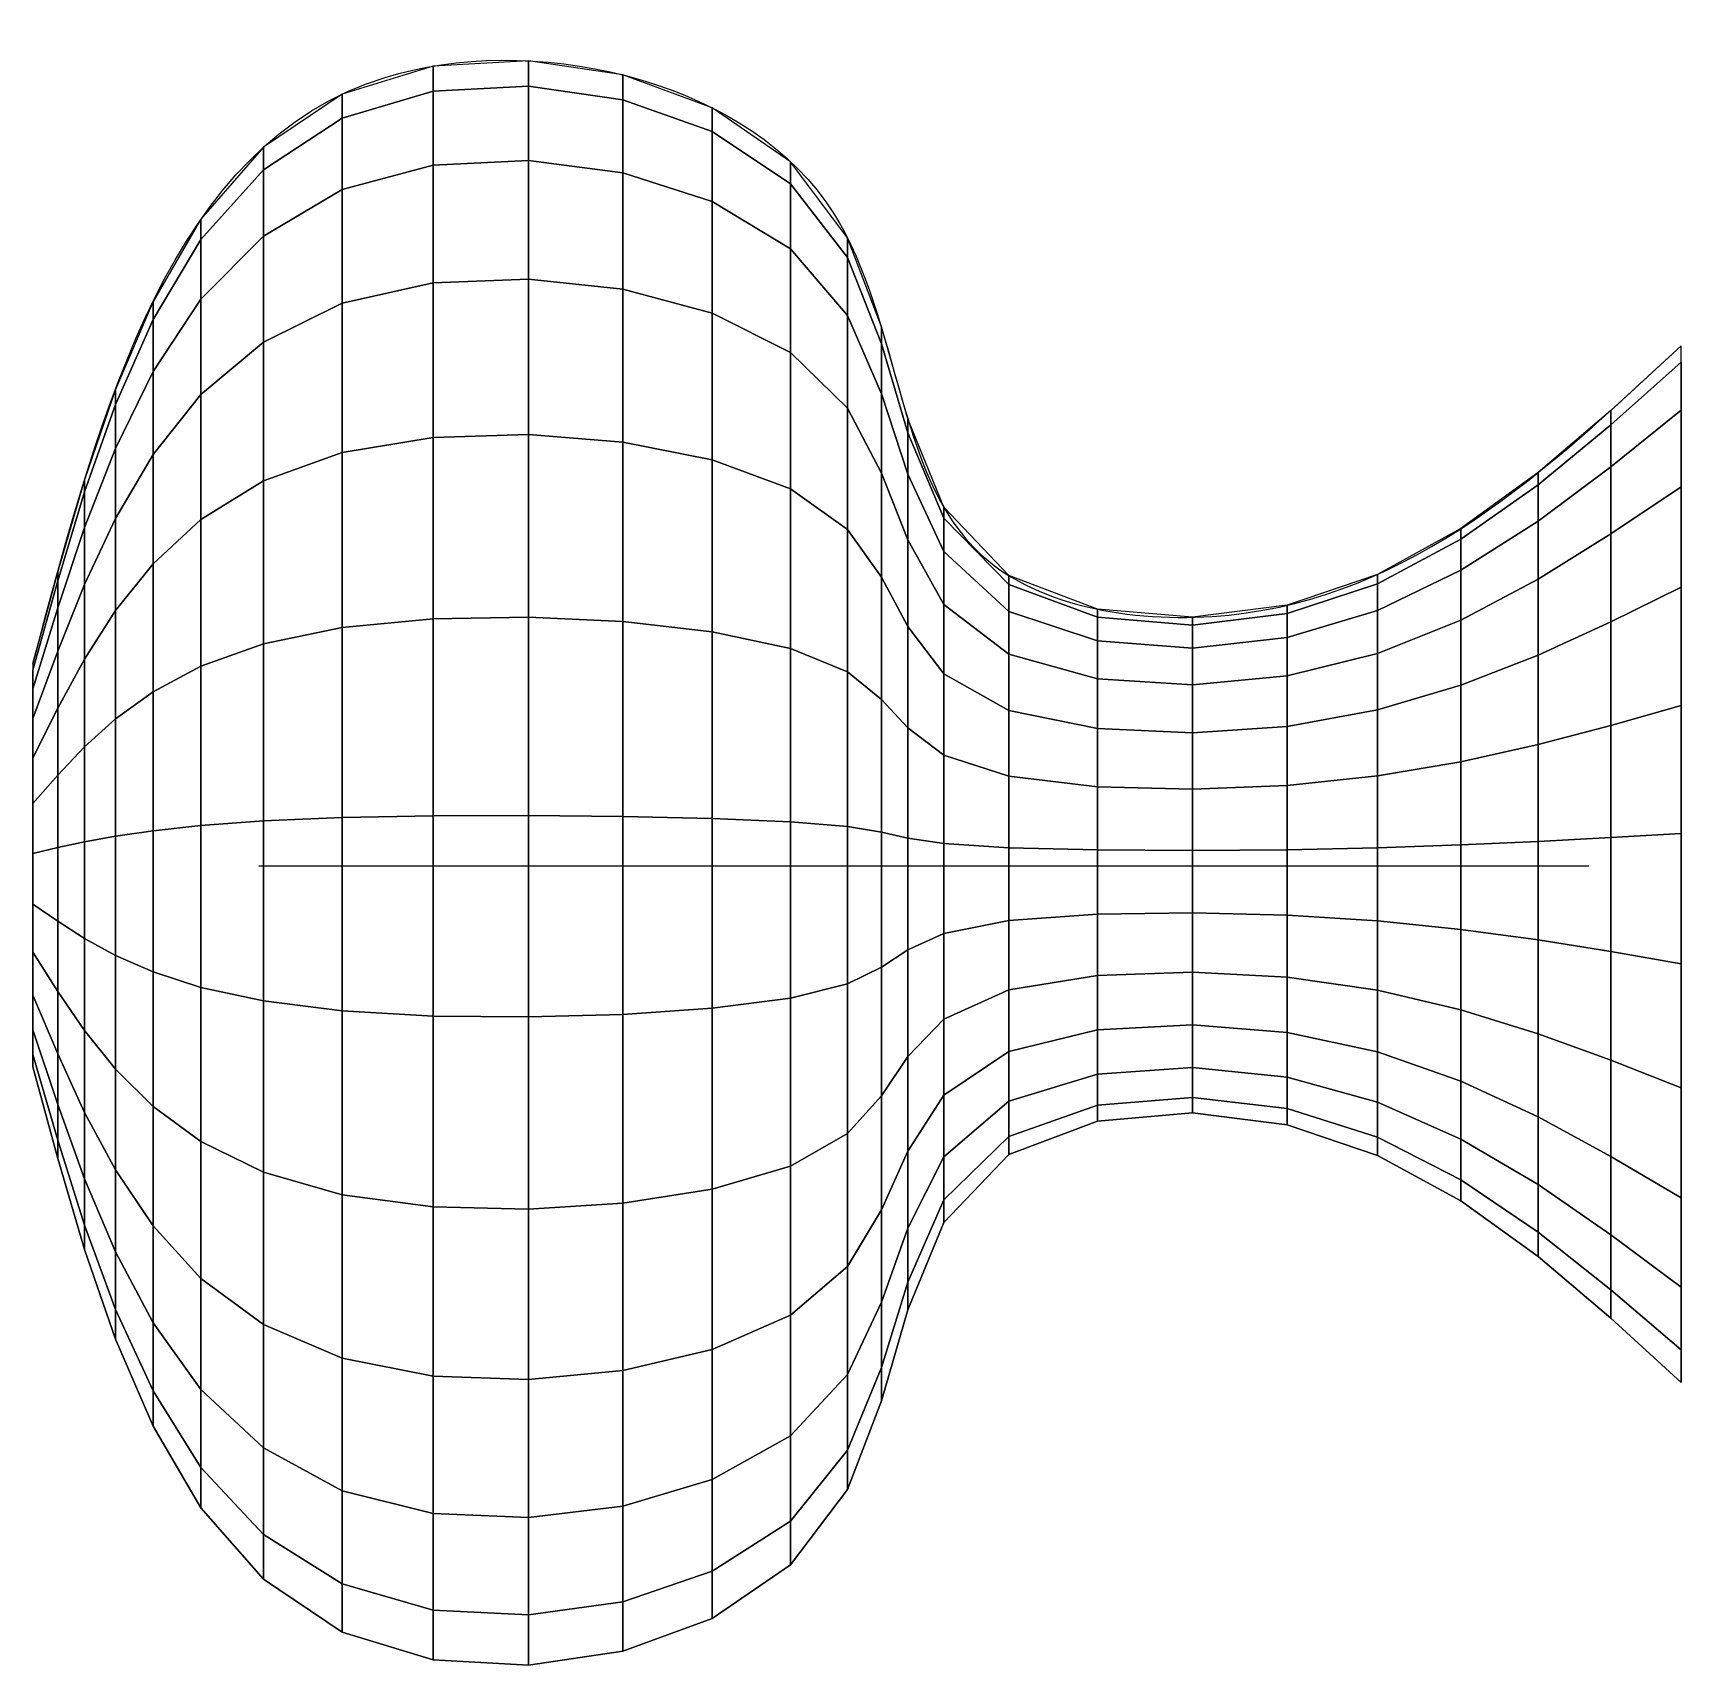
# Model space of a CAD drawing. Header units: millimetres. Extents: x 1060 to 1264, y 471 to 673.
import ezdxf

# ---------------------------------------------------------------- set-up
doc = ezdxf.new("R2010")
doc.units = ezdxf.units.MM

msp = doc.modelspace()

# ---------------------------------------------------------------- linework, layer by layer
msp.add_line((1253.01, 569.89), (1088.1, 569.89))
at = {"color": 3}
msp.add_open_spline([(1060.08, 595), (1068.67, 627.24), (1083, 681.06), (1168.98, 663.49), (1166.04, 604.88), (1223.08, 595.81), (1247.79, 618.88), (1264.43, 634.41)], degree=3, knots=[0, 0, 0, 0, 84.807755, 141.586692, 189.384787, 221.030176, 286.258607, 286.258607, 286.258607, 286.258607], dxfattribs=at)

# ---------------------------------------------------------------- meshes
mesh = msp.add_polymesh((9, 9), dxfattribs=at)
for k, corner in enumerate([(1121.52, 669.74), (1109.72, 669.09), (1098.44, 665.62), (1088.66, 659.03), (1080.91, 650.11), (1074.97, 639.88), (1070.3, 629), (1066.49, 617.79), (1063.17, 606.43), (1121.52, 666.6, -24.83), (1109.72, 665.98, -24.67), (1098.44, 662.61, -23.81), (1088.66, 656.23, -22.17), (1080.91, 647.59, -19.95), (1074.97, 637.68, -17.4), (1070.3, 627.14, -14.7), (1066.49, 616.29, -11.91), (1063.17, 605.28, -9.09), (1121.52, 657.39, -48.1), (1109.72, 656.82, -47.79), (1098.44, 653.78, -46.12), (1088.66, 648, -42.94), (1080.91, 640.18, -38.64), (1074.97, 631.22, -33.72), (1070.3, 621.69, -28.47), (1066.49, 611.87, -23.08), (1063.17, 601.91, -17.6), (1121.52, 642.68, -68.35), (1109.72, 642.21, -67.91), (1098.44, 639.68, -65.53), (1088.66, 634.87, -61.02), (1080.91, 628.37, -54.91), (1074.97, 620.91, -47.91), (1070.3, 612.98, -40.46), (1066.49, 604.81, -32.79), (1063.17, 596.53, -25.01), (1121.52, 623.39, -84.3), (1109.72, 623.05, -83.76), (1098.44, 621.19, -80.83), (1088.66, 617.65, -75.26), (1080.91, 612.87, -67.72), (1074.97, 607.39, -59.09), (1070.3, 601.57, -49.91), (1066.49, 595.56, -40.44), (1063.17, 589.47, -30.85), (1121.52, 600.75, -94.95), (1109.72, 600.55, -94.34), (1098.44, 599.48, -91.04), (1088.66, 597.44, -84.77), (1080.91, 594.68, -76.29), (1074.97, 591.52, -66.56), (1070.3, 588.16, -56.21), (1066.49, 584.7, -45.56), (1063.17, 581.18, -34.75), (1121.52, 576.16, -99.64), (1109.72, 576.12, -99), (1098.44, 575.91, -95.54), (1088.66, 575.49, -88.96), (1080.91, 574.93, -80.05), (1074.97, 574.29, -69.85), (1070.3, 573.61, -58.99), (1066.49, 572.9, -47.81), (1063.17, 572.19, -36.46), (1121.52, 551.19, -98.07), (1109.72, 551.31, -97.44), (1098.44, 551.96, -94.03), (1088.66, 553.19, -87.55), (1080.91, 554.86, -78.79), (1074.97, 556.78, -68.75), (1070.3, 558.82, -58.06), (1066.49, 560.92, -47.05), (1063.17, 563.05, -35.89), (1121.52, 527.38, -90.34), (1109.72, 527.66, -89.76), (1098.44, 529.14, -86.62), (1088.66, 531.94, -80.65), (1080.91, 535.74, -72.58), (1074.97, 540.1, -63.33), (1070.3, 544.73, -53.48), (1066.49, 549.5, -43.34), (1063.17, 554.34, -33.06)]):
    mesh.set_mesh_vertex(divmod(k, 9), corner)
mesh = msp.add_polymesh((9, 9), dxfattribs=at)
for k, corner in enumerate([(1181.08, 605.93), (1173.01, 614.42), (1168.55, 625.36), (1165.28, 636.74), (1161.07, 647.79), (1154.03, 657.23), (1144.31, 663.92), (1133.22, 668), (1121.52, 669.74), (1181.08, 604.8, -8.96), (1173.01, 613.02, -11.07), (1168.55, 623.62, -13.79), (1165.28, 634.64, -16.62), (1161.07, 645.34, -19.37), (1154.03, 654.49, -21.72), (1144.31, 660.97, -23.38), (1133.22, 664.92, -24.4), (1121.52, 666.6, -24.83), (1181.08, 601.47, -17.36), (1173.01, 608.91, -21.45), (1168.55, 618.5, -26.72), (1165.28, 628.47, -32.2), (1161.07, 638.16, -37.53), (1154.03, 646.43, -42.08), (1144.31, 652.29, -45.3), (1133.22, 655.87, -47.26), (1121.52, 657.39, -48.1), (1181.08, 596.16, -24.67), (1173.01, 602.35, -30.48), (1168.55, 610.33, -37.97), (1165.28, 618.62, -45.76), (1161.07, 626.68, -53.32), (1154.03, 633.56, -59.79), (1144.31, 638.44, -64.36), (1133.22, 641.41, -67.16), (1121.52, 642.68, -68.35), (1181.08, 589.2, -30.43), (1173.01, 593.75, -37.59), (1168.55, 599.61, -46.83), (1165.28, 605.71, -56.44), (1161.07, 611.63, -65.77), (1154.03, 616.69, -73.74), (1144.31, 620.28, -79.39), (1133.22, 622.46, -82.83), (1121.52, 623.39, -84.3), (1181.08, 581.03, -34.27), (1173.01, 583.65, -42.34), (1168.55, 587.03, -52.75), (1165.28, 590.55, -63.57), (1161.07, 593.97, -74.08), (1154.03, 596.88, -83.06), (1144.31, 598.95, -89.42), (1133.22, 600.21, -93.3), (1121.52, 600.75, -94.95), (1181.08, 572.16, -35.96), (1173.01, 572.69, -44.44), (1168.55, 573.38, -55.36), (1165.28, 574.09, -66.71), (1161.07, 574.79, -77.74), (1154.03, 575.38, -87.17), (1144.31, 575.8, -93.84), (1133.22, 576.05, -97.91), (1121.52, 576.16, -99.64), (1181.08, 563.14, -35.4), (1173.01, 561.55, -43.73), (1168.55, 559.5, -54.48), (1165.28, 557.37, -65.66), (1161.07, 555.3, -76.52), (1154.03, 553.53, -85.79), (1144.31, 552.28, -92.36), (1133.22, 551.51, -96.37), (1121.52, 551.19, -98.07), (1181.08, 554.55, -32.61), (1173.01, 550.94, -40.29), (1168.55, 546.28, -50.19), (1165.28, 541.43, -60.48), (1161.07, 536.73, -70.48), (1154.03, 532.71, -79.03), (1144.31, 529.86, -85.08), (1133.22, 528.12, -88.77), (1121.52, 527.38, -90.34)]):
    mesh.set_mesh_vertex(divmod(k, 9), corner)
mesh = msp.add_polymesh((9, 9), dxfattribs=at)
for k, corner in enumerate([(1121.52, 506.25, 76.93), (1109.72, 506.66, 76.43), (1098.44, 508.88, 73.76), (1088.66, 513.08, 68.68), (1080.91, 518.77, 61.8), (1074.97, 525.28, 53.93), (1070.3, 532.22, 45.54), (1066.49, 539.36, 36.91), (1063.17, 546.61, 28.15), (1121.52, 527.38, 90.34), (1109.72, 527.66, 89.76), (1098.44, 529.14, 86.62), (1088.66, 531.94, 80.65), (1080.91, 535.74, 72.58), (1074.97, 540.1, 63.33), (1070.3, 544.73, 53.48), (1066.49, 549.5, 43.34), (1063.17, 554.34, 33.06), (1121.52, 551.19, 98.07), (1109.72, 551.31, 97.44), (1098.44, 551.96, 94.03), (1088.66, 553.19, 87.55), (1080.91, 554.86, 78.79), (1074.97, 556.78, 68.75), (1070.3, 558.82, 58.06), (1066.49, 560.92, 47.05), (1063.17, 563.05, 35.89), (1121.52, 576.16, 99.64), (1109.72, 576.12, 99), (1098.44, 575.91, 95.54), (1088.66, 575.49, 88.96), (1080.91, 574.93, 80.05), (1074.97, 574.29, 69.85), (1070.3, 573.61, 58.99), (1066.49, 572.9, 47.81), (1063.17, 572.19, 36.46), (1121.52, 600.75, 94.95), (1109.72, 600.55, 94.34), (1098.44, 599.48, 91.04), (1088.66, 597.44, 84.77), (1080.91, 594.68, 76.29), (1074.97, 591.52, 66.56), (1070.3, 588.16, 56.21), (1066.49, 584.7, 45.56), (1063.17, 581.18, 34.75), (1121.52, 623.39, 84.3), (1109.72, 623.05, 83.76), (1098.44, 621.19, 80.83), (1088.66, 617.65, 75.26), (1080.91, 612.87, 67.72), (1074.97, 607.39, 59.09), (1070.3, 601.57, 49.91), (1066.49, 595.56, 40.44), (1063.17, 589.47, 30.85), (1121.52, 642.68, 68.35), (1109.72, 642.21, 67.91), (1098.44, 639.68, 65.53), (1088.66, 634.87, 61.02), (1080.91, 628.37, 54.91), (1074.97, 620.91, 47.91), (1070.3, 612.98, 40.46), (1066.49, 604.81, 32.79), (1063.17, 596.53, 25.01), (1121.52, 657.39, 48.1), (1109.72, 656.82, 47.79), (1098.44, 653.78, 46.12), (1088.66, 648, 42.94), (1080.91, 640.18, 38.64), (1074.97, 631.22, 33.72), (1070.3, 621.69, 28.47), (1066.49, 611.87, 23.08), (1063.17, 601.91, 17.6), (1121.52, 666.6, 24.83), (1109.72, 665.98, 24.67), (1098.44, 662.61, 23.81), (1088.66, 656.23, 22.17), (1080.91, 647.59, 19.95), (1074.97, 637.68, 17.4), (1070.3, 627.14, 14.7), (1066.49, 616.29, 11.91), (1063.17, 605.28, 9.09)]):
    mesh.set_mesh_vertex(divmod(k, 9), corner)
mesh = msp.add_polymesh((9, 9), dxfattribs=at)
for k, corner in enumerate([(1181.08, 546.92, 27.77), (1173.01, 541.51, 34.31), (1168.55, 534.54, 42.74), (1165.28, 527.29, 51.51), (1161.07, 520.24, 60.02), (1154.03, 514.22, 67.3), (1144.31, 509.96, 72.45), (1133.22, 507.36, 75.59), (1121.52, 506.25, 76.93), (1181.08, 554.55, 32.61), (1173.01, 550.94, 40.29), (1168.55, 546.28, 50.19), (1165.28, 541.43, 60.48), (1161.07, 536.73, 70.48), (1154.03, 532.71, 79.03), (1144.31, 529.86, 85.08), (1133.22, 528.12, 88.77), (1121.52, 527.38, 90.34), (1181.08, 563.14, 35.4), (1173.01, 561.55, 43.73), (1168.55, 559.5, 54.48), (1165.28, 557.37, 65.66), (1161.07, 555.3, 76.52), (1154.03, 553.53, 85.79), (1144.31, 552.28, 92.36), (1133.22, 551.51, 96.37), (1121.52, 551.19, 98.07), (1181.08, 572.16, 35.96), (1173.01, 572.69, 44.44), (1168.55, 573.38, 55.36), (1165.28, 574.09, 66.71), (1161.07, 574.79, 77.74), (1154.03, 575.38, 87.17), (1144.31, 575.8, 93.84), (1133.22, 576.05, 97.91), (1121.52, 576.16, 99.64), (1181.08, 581.03, 34.27), (1173.01, 583.65, 42.34), (1168.55, 587.03, 52.75), (1165.28, 590.55, 63.57), (1161.07, 593.97, 74.08), (1154.03, 596.88, 83.06), (1144.31, 598.95, 89.42), (1133.22, 600.21, 93.3), (1121.52, 600.75, 94.95), (1181.08, 589.2, 30.43), (1173.01, 593.75, 37.59), (1168.55, 599.61, 46.83), (1165.28, 605.71, 56.44), (1161.07, 611.63, 65.77), (1154.03, 616.69, 73.74), (1144.31, 620.28, 79.39), (1133.22, 622.46, 82.83), (1121.52, 623.39, 84.3), (1181.08, 596.16, 24.67), (1173.01, 602.35, 30.48), (1168.55, 610.33, 37.97), (1165.28, 618.62, 45.76), (1161.07, 626.68, 53.32), (1154.03, 633.56, 59.79), (1144.31, 638.44, 64.36), (1133.22, 641.41, 67.16), (1121.52, 642.68, 68.35), (1181.08, 601.47, 17.36), (1173.01, 608.91, 21.45), (1168.55, 618.5, 26.72), (1165.28, 628.47, 32.2), (1161.07, 638.16, 37.53), (1154.03, 646.43, 42.08), (1144.31, 652.29, 45.3), (1133.22, 655.87, 47.26), (1121.52, 657.39, 48.1), (1181.08, 604.8, 8.96), (1173.01, 613.02, 11.07), (1168.55, 623.62, 13.79), (1165.28, 634.64, 16.62), (1161.07, 645.34, 19.37), (1154.03, 654.49, 21.72), (1144.31, 660.97, 23.38), (1133.22, 664.92, 24.4), (1121.52, 666.6, 24.83)]):
    mesh.set_mesh_vertex(divmod(k, 9), corner)
mesh = msp.add_polymesh((9, 9), dxfattribs=at)
for k, corner in enumerate([(1264.43, 634.41), (1255.73, 626.39), (1246.73, 618.7), (1237.15, 611.74), (1226.78, 606.05), (1215.59, 602.23), (1203.87, 600.75), (1192.1, 601.76), (1181.08, 605.93), (1264.43, 632.39, -16.05), (1255.73, 624.61, -14.05), (1246.73, 617.16, -12.14), (1237.15, 610.43, -10.41), (1226.78, 604.91, -8.99), (1215.59, 601.22, -8.04), (1203.87, 599.78, -7.67), (1192.1, 600.76, -7.92), (1181.08, 604.8, -8.96), (1264.43, 626.43, -31.08), (1255.73, 619.4, -27.22), (1246.73, 612.66, -23.51), (1237.15, 606.57, -20.16), (1226.78, 601.58, -17.42), (1215.59, 598.23, -15.58), (1203.87, 596.93, -14.86), (1192.1, 597.82, -15.35), (1181.08, 601.47, -17.36), (1264.43, 616.93, -44.17), (1255.73, 611.08, -38.67), (1246.73, 605.47, -33.41), (1237.15, 600.4, -28.65), (1226.78, 596.25, -24.75), (1215.59, 593.47, -22.14), (1203.87, 592.38, -21.12), (1192.1, 593.12, -21.81), (1181.08, 596.16, -24.67), (1264.43, 604.47, -54.48), (1255.73, 600.17, -47.7), (1246.73, 596.04, -41.2), (1237.15, 592.32, -35.33), (1226.78, 589.27, -30.53), (1215.59, 587.22, -27.3), (1203.87, 586.43, -26.05), (1192.1, 586.97, -26.9), (1181.08, 589.2, -30.43), (1264.43, 589.83, -61.36), (1255.73, 587.35, -53.73), (1246.73, 584.97, -46.41), (1237.15, 582.83, -39.8), (1226.78, 581.07, -34.39), (1215.59, 579.89, -30.76), (1203.87, 579.43, -29.34), (1192.1, 579.74, -30.3), (1181.08, 581.03, -34.27), (1264.43, 573.95, -64.39), (1255.73, 573.44, -56.38), (1246.73, 572.96, -48.71), (1237.15, 572.52, -41.76), (1226.78, 572.16, -36.08), (1215.59, 571.92, -32.27), (1203.87, 571.83, -30.79), (1192.1, 571.9, -31.8), (1181.08, 572.16, -35.96), (1264.43, 557.8, -63.38), (1255.73, 559.31, -55.49), (1246.73, 560.75, -47.94), (1237.15, 562.05, -41.11), (1226.78, 563.12, -35.52), (1215.59, 563.83, -31.77), (1203.87, 564.11, -30.31), (1192.1, 563.92, -31.3), (1181.08, 563.14, -35.4), (1264.43, 542.42, -58.38), (1255.73, 545.84, -51.12), (1246.73, 549.12, -44.16), (1237.15, 552.08, -37.86), (1226.78, 554.5, -32.71), (1215.59, 556.13, -29.26), (1203.87, 556.76, -27.92), (1192.1, 556.33, -28.83), (1181.08, 554.55, -32.61)]):
    mesh.set_mesh_vertex(divmod(k, 9), corner)
mesh = msp.add_polymesh((9, 9), dxfattribs=at)
for k, corner in enumerate([(1264.43, 528.77, 49.71), (1255.73, 533.88, 43.53), (1246.73, 538.79, 37.6), (1237.15, 543.22, 32.24), (1226.78, 546.85, 27.86), (1215.59, 549.28, 24.92), (1203.87, 550.23, 23.77), (1192.1, 549.58, 24.55), (1181.08, 546.92, 27.77), (1264.43, 542.42, 58.38), (1255.73, 545.84, 51.12), (1246.73, 549.12, 44.16), (1237.15, 552.08, 37.86), (1226.78, 554.5, 32.71), (1215.59, 556.13, 29.26), (1203.87, 556.76, 27.92), (1192.1, 556.33, 28.83), (1181.08, 554.55, 32.61), (1264.43, 557.8, 63.38), (1255.73, 559.31, 55.49), (1246.73, 560.75, 47.94), (1237.15, 562.05, 41.11), (1226.78, 563.12, 35.52), (1215.59, 563.83, 31.77), (1203.87, 564.11, 30.31), (1192.1, 563.92, 31.3), (1181.08, 563.14, 35.4), (1264.43, 573.95, 64.39), (1255.73, 573.44, 56.38), (1246.73, 572.96, 48.71), (1237.15, 572.52, 41.76), (1226.78, 572.16, 36.08), (1215.59, 571.92, 32.27), (1203.87, 571.83, 30.79), (1192.1, 571.9, 31.8), (1181.08, 572.16, 35.96), (1264.43, 589.83, 61.36), (1255.73, 587.35, 53.73), (1246.73, 584.97, 46.41), (1237.15, 582.83, 39.8), (1226.78, 581.07, 34.39), (1215.59, 579.89, 30.76), (1203.87, 579.43, 29.34), (1192.1, 579.74, 30.3), (1181.08, 581.03, 34.27), (1264.43, 604.47, 54.48), (1255.73, 600.17, 47.7), (1246.73, 596.04, 41.2), (1237.15, 592.32, 35.33), (1226.78, 589.27, 30.53), (1215.59, 587.22, 27.3), (1203.87, 586.43, 26.05), (1192.1, 586.97, 26.9), (1181.08, 589.2, 30.43), (1264.43, 616.93, 44.17), (1255.73, 611.08, 38.67), (1246.73, 605.47, 33.41), (1237.15, 600.4, 28.65), (1226.78, 596.25, 24.75), (1215.59, 593.47, 22.14), (1203.87, 592.38, 21.12), (1192.1, 593.12, 21.81), (1181.08, 596.16, 24.67), (1264.43, 626.43, 31.08), (1255.73, 619.4, 27.22), (1246.73, 612.66, 23.51), (1237.15, 606.57, 20.16), (1226.78, 601.58, 17.42), (1215.59, 598.23, 15.58), (1203.87, 596.93, 14.86), (1192.1, 597.82, 15.35), (1181.08, 601.47, 17.36), (1264.43, 632.39, 16.05), (1255.73, 624.61, 14.05), (1246.73, 617.16, 12.14), (1237.15, 610.43, 10.41), (1226.78, 604.91, 8.99), (1215.59, 601.22, 8.04), (1203.87, 599.78, 7.67), (1192.1, 600.76, 7.92), (1181.08, 604.8, 8.96)]):
    mesh.set_mesh_vertex(divmod(k, 9), corner)
mesh = msp.add_polymesh((9, 2), dxfattribs=at)
for k, corner in enumerate([(1063.17, 606.43), (1060.08, 595), (1063.17, 605.28, -9.09), (1060.08, 594.21, -6.24), (1063.17, 601.91, -17.6), (1060.08, 591.89, -12.09), (1063.17, 596.53, -25.01), (1060.08, 588.19, -17.18), (1063.17, 589.47, -30.85), (1060.08, 583.34, -21.19), (1063.17, 581.18, -34.75), (1060.08, 577.65, -23.87), (1063.17, 572.19, -36.46), (1060.08, 571.47, -25.05), (1063.17, 563.05, -35.89), (1060.08, 565.19, -24.66), (1063.17, 554.34, -33.06), (1060.08, 559.21, -22.71)]):
    mesh.set_mesh_vertex(divmod(k, 2), corner)
mesh = msp.add_polymesh((9, 2), dxfattribs=at)
for k, corner in enumerate([(1063.17, 546.61, 28.15), (1060.08, 553.89, 19.34), (1063.17, 554.34, 33.06), (1060.08, 559.21, 22.71), (1063.17, 563.05, 35.89), (1060.08, 565.19, 24.66), (1063.17, 572.19, 36.46), (1060.08, 571.47, 25.05), (1063.17, 581.18, 34.75), (1060.08, 577.65, 23.87), (1063.17, 589.47, 30.85), (1060.08, 583.34, 21.19), (1063.17, 596.53, 25.01), (1060.08, 588.19, 17.18), (1063.17, 601.91, 17.6), (1060.08, 591.89, 12.09), (1063.17, 605.28, 9.09), (1060.08, 594.21, 6.24)]):
    mesh.set_mesh_vertex(divmod(k, 2), corner)
mesh = msp.add_polymesh((9, 2), dxfattribs=at)
for k, corner in enumerate([(1063.17, 554.34, -33.06), (1060.08, 559.21, -22.71), (1063.17, 546.61, -28.15), (1060.08, 553.89, -19.34), (1063.17, 540.34, -21.47), (1060.08, 549.59, -14.75), (1063.17, 535.93, -13.45), (1060.08, 546.55, -9.24), (1063.17, 533.65, -4.58), (1060.08, 544.99, -3.15), (1063.17, 533.65, 4.58), (1060.08, 544.99, 3.15), (1063.17, 535.93, 13.45), (1060.08, 546.55, 9.24), (1063.17, 540.34, 21.47), (1060.08, 549.59, 14.75), (1063.17, 546.61, 28.15), (1060.08, 553.89, 19.34)]):
    mesh.set_mesh_vertex(divmod(k, 2), corner)
mesh = msp.add_polymesh((9, 9), dxfattribs=at)
for k, corner in enumerate([(1264.43, 542.42, -58.38), (1255.73, 545.84, -51.12), (1246.73, 549.12, -44.16), (1237.15, 552.08, -37.86), (1226.78, 554.5, -32.71), (1215.59, 556.13, -29.26), (1203.87, 556.76, -27.92), (1192.1, 556.33, -28.83), (1181.08, 554.55, -32.61), (1264.43, 528.77, -49.71), (1255.73, 533.88, -43.53), (1246.73, 538.79, -37.6), (1237.15, 543.22, -32.24), (1226.78, 546.85, -27.86), (1215.59, 549.28, -24.92), (1203.87, 550.23, -23.77), (1192.1, 549.58, -24.55), (1181.08, 546.92, -27.77), (1264.43, 517.7, -37.92), (1255.73, 524.19, -33.21), (1246.73, 530.41, -28.68), (1237.15, 536.04, -24.6), (1226.78, 540.64, -21.25), (1215.59, 543.73, -19.01), (1203.87, 544.93, -18.13), (1192.1, 544.12, -18.73), (1181.08, 540.74, -21.18), (1264.43, 509.91, -23.75), (1255.73, 517.37, -20.8), (1246.73, 524.52, -17.96), (1237.15, 530.99, -15.4), (1226.78, 536.28, -13.31), (1215.59, 539.83, -11.9), (1203.87, 541.21, -11.36), (1192.1, 540.27, -11.73), (1181.08, 536.39, -13.27), (1264.43, 505.88, -8.09), (1255.73, 513.85, -7.08), (1246.73, 521.48, -6.12), (1237.15, 528.38, -5.24), (1226.78, 534.02, -4.53), (1215.59, 537.81, -4.05), (1203.87, 539.29, -3.87), (1192.1, 538.28, -3.99), (1181.08, 534.14, -4.52), (1264.43, 505.88, 8.09), (1255.73, 513.85, 7.08), (1246.73, 521.48, 6.12), (1237.15, 528.38, 5.24), (1226.78, 534.02, 4.53), (1215.59, 537.81, 4.05), (1203.87, 539.29, 3.87), (1192.1, 538.28, 3.99), (1181.08, 534.14, 4.52), (1264.43, 509.91, 23.75), (1255.73, 517.37, 20.8), (1246.73, 524.52, 17.96), (1237.15, 530.99, 15.4), (1226.78, 536.28, 13.31), (1215.59, 539.83, 11.9), (1203.87, 541.21, 11.36), (1192.1, 540.27, 11.73), (1181.08, 536.39, 13.27), (1264.43, 517.7, 37.92), (1255.73, 524.19, 33.21), (1246.73, 530.41, 28.68), (1237.15, 536.04, 24.6), (1226.78, 540.64, 21.25), (1215.59, 543.73, 19.01), (1203.87, 544.93, 18.13), (1192.1, 544.12, 18.73), (1181.08, 540.74, 21.18), (1264.43, 528.77, 49.71), (1255.73, 533.88, 43.53), (1246.73, 538.79, 37.6), (1237.15, 543.22, 32.24), (1226.78, 546.85, 27.86), (1215.59, 549.28, 24.92), (1203.87, 550.23, 23.77), (1192.1, 549.58, 24.55), (1181.08, 546.92, 27.77)]):
    mesh.set_mesh_vertex(divmod(k, 9), corner)
mesh = msp.add_polymesh((9, 9), dxfattribs=at)
for k, corner in enumerate([(1121.52, 527.38, -90.34), (1109.72, 527.66, -89.76), (1098.44, 529.14, -86.62), (1088.66, 531.94, -80.65), (1080.91, 535.74, -72.58), (1074.97, 540.1, -63.33), (1070.3, 544.73, -53.48), (1066.49, 549.5, -43.34), (1063.17, 554.34, -33.06), (1121.52, 506.25, -76.93), (1109.72, 506.66, -76.43), (1098.44, 508.88, -73.76), (1088.66, 513.08, -68.68), (1080.91, 518.77, -61.8), (1074.97, 525.28, -53.93), (1070.3, 532.22, -45.54), (1066.49, 539.36, -36.91), (1063.17, 546.61, -28.15), (1121.52, 489.12, -58.68), (1109.72, 489.64, -58.31), (1098.44, 492.45, -56.27), (1088.66, 497.79, -52.39), (1080.91, 505, -47.15), (1074.97, 513.27, -41.14), (1070.3, 522.08, -34.74), (1066.49, 531.14, -28.15), (1063.17, 540.34, -21.47), (1121.52, 477.06, -36.75), (1109.72, 477.66, -36.52), (1098.44, 480.89, -35.24), (1088.66, 487.02, -32.81), (1080.91, 495.32, -29.53), (1074.97, 504.82, -25.76), (1070.3, 514.94, -21.76), (1066.49, 525.36, -17.63), (1063.17, 535.93, -13.45), (1121.52, 470.84, -12.51), (1109.72, 471.48, -12.43), (1098.44, 474.92, -12), (1088.66, 481.47, -11.17), (1080.91, 490.32, -10.05), (1074.97, 500.46, -8.77), (1070.3, 511.25, -7.41), (1066.49, 522.37, -6), (1063.17, 533.65, -4.58), (1121.52, 470.84, 12.51), (1109.72, 471.48, 12.43), (1098.44, 474.92, 12), (1088.66, 481.47, 11.17), (1080.91, 490.32, 10.05), (1074.97, 500.46, 8.77), (1070.3, 511.25, 7.41), (1066.49, 522.37, 6), (1063.17, 533.65, 4.58), (1121.52, 477.06, 36.75), (1109.72, 477.66, 36.52), (1098.44, 480.89, 35.24), (1088.66, 487.02, 32.81), (1080.91, 495.32, 29.53), (1074.97, 504.82, 25.76), (1070.3, 514.94, 21.76), (1066.49, 525.36, 17.63), (1063.17, 535.93, 13.45), (1121.52, 489.12, 58.68), (1109.72, 489.64, 58.31), (1098.44, 492.45, 56.27), (1088.66, 497.79, 52.39), (1080.91, 505, 47.15), (1074.97, 513.27, 41.14), (1070.3, 522.08, 34.74), (1066.49, 531.14, 28.15), (1063.17, 540.34, 21.47), (1121.52, 506.25, 76.93), (1109.72, 506.66, 76.43), (1098.44, 508.88, 73.76), (1088.66, 513.08, 68.68), (1080.91, 518.77, 61.8), (1074.97, 525.28, 53.93), (1070.3, 532.22, 45.54), (1066.49, 539.36, 36.91), (1063.17, 546.61, 28.15)]):
    mesh.set_mesh_vertex(divmod(k, 9), corner)
mesh = msp.add_polymesh((9, 9), dxfattribs=at)
for k, corner in enumerate([(1181.08, 554.55, -32.61), (1173.01, 550.94, -40.29), (1168.55, 546.28, -50.19), (1165.28, 541.43, -60.48), (1161.07, 536.73, -70.48), (1154.03, 532.71, -79.03), (1144.31, 529.86, -85.08), (1133.22, 528.12, -88.77), (1121.52, 527.38, -90.34), (1181.08, 546.92, -27.77), (1173.01, 541.51, -34.31), (1168.55, 534.54, -42.74), (1165.28, 527.29, -51.51), (1161.07, 520.24, -60.02), (1154.03, 514.22, -67.3), (1144.31, 509.96, -72.45), (1133.22, 507.36, -75.59), (1121.52, 506.25, -76.93), (1181.08, 540.74, -21.18), (1173.01, 533.87, -26.17), (1168.55, 525.02, -32.6), (1165.28, 515.82, -39.29), (1161.07, 506.88, -45.79), (1154.03, 499.24, -51.34), (1144.31, 493.83, -55.27), (1133.22, 490.52, -57.67), (1121.52, 489.12, -58.68), (1181.08, 536.39, -13.27), (1173.01, 528.5, -16.39), (1168.55, 518.32, -20.42), (1165.28, 507.74, -24.61), (1161.07, 497.47, -28.68), (1154.03, 488.69, -32.15), (1144.31, 482.47, -34.61), (1133.22, 478.68, -36.12), (1121.52, 477.06, -36.75), (1181.08, 534.14, -4.52), (1173.01, 525.72, -5.58), (1168.55, 514.87, -6.95), (1165.28, 503.58, -8.38), (1161.07, 492.61, -9.76), (1154.03, 483.25, -10.95), (1144.31, 476.61, -11.78), (1133.22, 472.56, -12.3), (1121.52, 470.84, -12.51), (1181.08, 534.14, 4.52), (1173.01, 525.72, 5.58), (1168.55, 514.87, 6.95), (1165.28, 503.58, 8.38), (1161.07, 492.61, 9.76), (1154.03, 483.25, 10.95), (1144.31, 476.61, 11.78), (1133.22, 472.56, 12.3), (1121.52, 470.84, 12.51), (1181.08, 536.39, 13.27), (1173.01, 528.5, 16.39), (1168.55, 518.32, 20.42), (1165.28, 507.74, 24.61), (1161.07, 497.47, 28.68), (1154.03, 488.69, 32.15), (1144.31, 482.47, 34.61), (1133.22, 478.68, 36.12), (1121.52, 477.06, 36.75), (1181.08, 540.74, 21.18), (1173.01, 533.87, 26.17), (1168.55, 525.02, 32.6), (1165.28, 515.82, 39.29), (1161.07, 506.88, 45.79), (1154.03, 499.24, 51.34), (1144.31, 493.83, 55.27), (1133.22, 490.52, 57.67), (1121.52, 489.12, 58.68), (1181.08, 546.92, 27.77), (1173.01, 541.51, 34.31), (1168.55, 534.54, 42.74), (1165.28, 527.29, 51.51), (1161.07, 520.24, 60.02), (1154.03, 514.22, 67.3), (1144.31, 509.96, 72.45), (1133.22, 507.36, 75.59), (1121.52, 506.25, 76.93)]):
    mesh.set_mesh_vertex(divmod(k, 9), corner)

doc.saveas('drawing.dxf')
